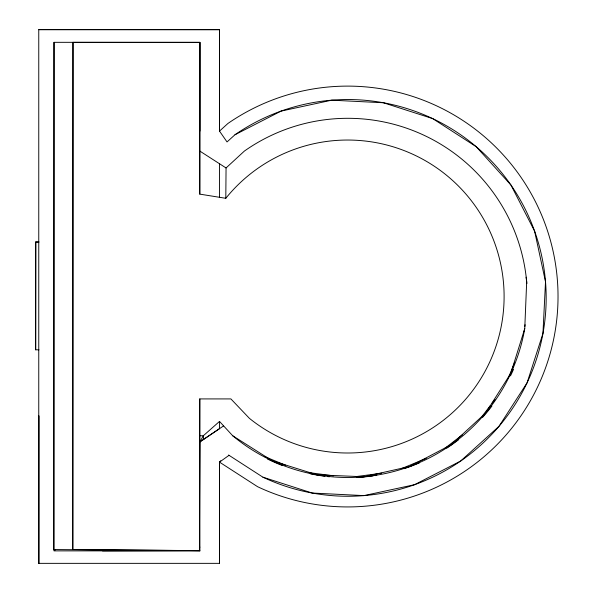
<?xml version="1.0" encoding="UTF-8"?>
<svg xmlns="http://www.w3.org/2000/svg" width="593" height="593" viewBox="0 0 593 593"><rect width="100%" height="100%" fill="white"/><g stroke="black" fill="none" stroke-linecap="round" stroke-linejoin="round"><path stroke-width="0.89" d="M38.968 349.826L35.669 349.818L35.75 242.018L39.049 242.018M35.75 242.018L35.669 349.818M199.782 398.919L199.9 550.875L199.433 550.638L199.782 398.919L230.892 398.919L249.401 418.339A156.485 156.485 0 0 0 469.441 394.738A156.485 156.485 0 0 0 445.84 174.698A156.485 156.485 0 0 0 225.8 198.299L199.782 194.126L199.878 42.325L54.015 42.325L53.674 549.555L55.29 550.022L55.305 549.533L54.015 549.919M53.674 549.555L199.433 550.638L72.791 549.518L72.976 42.348L199.782 42.4L199.782 194.126M228.557 455.009L262.914 477.18L312.207 493.042L363.924 495.607L414.551 484.696L460.62 461.058L499.01 426.3L527.088 382.796L542.951 333.496L545.516 281.779L534.612 231.159L510.966 185.083L476.209 146.701L432.705 118.615L383.404 102.752L331.687 100.187L281.067 111.099L234.991 134.737L227.03 141.942L219.506 131.097L219.506 29.65L38.76 29.65L38.76 563.35L219.492 563.35L219.506 462.125L220.759 460.776M219.506 197.291L219.506 163.742M225.8 198.299L226.059 167.96L244.412 151.052A179.597 179.597 0 0 1 526.68 281.779L526.925 283.513M72.813 549.526L73.006 42.355M199.9 547.131L199.448 547.131L199.9 441.881L203.295 435.773L219.506 421.43L232.723 435.773L272.335 460.865L317.085 474.845L363.924 476.772L409.674 466.498L451.199 444.743L485.689 412.98L510.773 373.375L524.753 328.626L526.68 281.779L526.095 277.183M524.182 331.502L524.427 329.671M524.842 326.528L525.079 324.712M508.149 378.341L514.598 362.768M482.213 416.182L490.507 405.367M492.19 403.181L494.992 399.526M444.483 448.605L462.547 434.743M219.506 563.35L219.506 462.125L229.039 455.32M223.613 425.885L199.9 441.881L219.506 428.657L219.506 421.43M401.328 468.7L426.278 458.367M199.878 131.097L199.878 42.325M356.867 476.475L381.662 473.214M199.433 550.638L102.485 550.875L102.485 549.919M38.76 29.65L219.506 29.687L219.506 131.097L227.949 123.455A210.411 210.411 0 0 1 557.331 279.422A210.411 210.411 0 0 1 257.57 486.69L219.506 462.125M199.9 435.773L203.295 435.773L203.74 439.294M199.9 550.875L54.015 550.875L54.015 42.348M35.839 242.018L38.56 242.018M308.812 472.584L333.518 475.838M264.73 456.61L285.678 465.29M199.878 151.111L226.059 167.96M524.753 328.626A179.597 179.597 0 0 1 232.723 435.773M513.56 369.231A181.176 181.176 0 0 1 510.484 375.88M491.908 406.086A181.176 181.176 0 0 1 482.583 417.383M458.634 439.695A181.176 181.176 0 0 1 446.707 448.197M419.481 462.829A181.176 181.176 0 0 1 404.07 468.678M376.711 475.341A181.176 181.176 0 0 1 374.895 475.63M373.086 475.897A181.176 181.176 0 0 1 356.682 477.469M329.434 476.779A181.176 181.176 0 0 1 327.61 476.587M324.882 476.261A181.176 181.176 0 0 1 310.435 473.837M282.542 465.609A181.176 181.176 0 0 1 267.443 458.989M234.991 134.737A198.366 198.366 0 0 1 545.516 281.779A198.366 198.366 0 0 1 262.914 477.18M38.782 415.826L38.76 563.35L38.812 415.826"/></g></svg>
